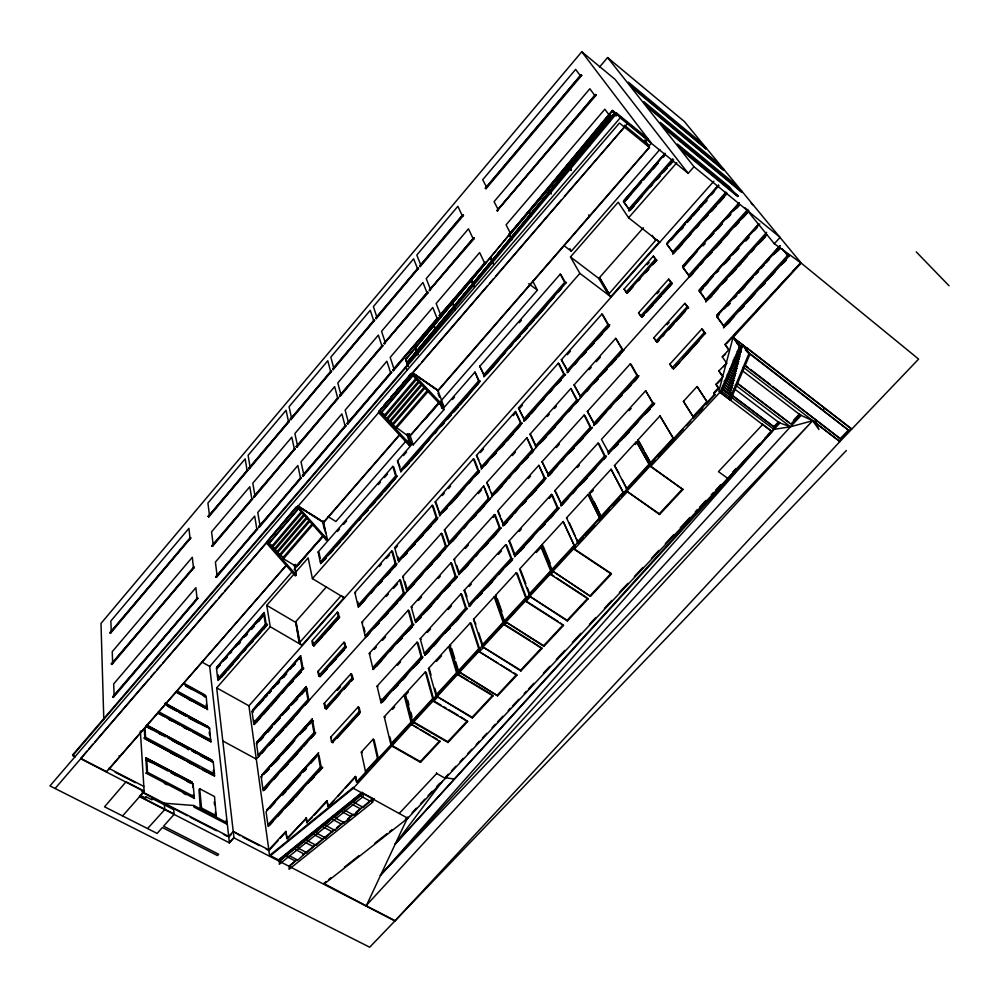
<?xml version="1.0" encoding="UTF-8"?>
<svg xmlns="http://www.w3.org/2000/svg" width="999" height="999" viewBox="0 0 999 999"><rect width="100%" height="100%" fill="white"/><g stroke="black" fill="none" stroke-linecap="round" stroke-linejoin="round"><path stroke-width="1.5" d="M373.976 798.663L371.541 801.573M364.573 805.381L373.002 798.601L372.952 801.985L289.061 869.305L289.248 865.908L296.753 859.864M362.212 793.156L363.199 793.218L363.137 796.603L279.32 864.272L279.52 860.876L363.199 793.218L353.521 802.097L353.571 800.998L343.968 809.827L344.018 808.728L334.478 817.494L334.528 816.395L325.05 825.112L325.112 824.013L315.684 832.679L315.759 831.58L306.393 840.184L306.468 839.085L297.165 847.639L297.252 846.54L279.495 861.363M354.745 802.771L363.324 807.442L363.361 806.343L356.081 812.199M335.689 818.156L344.255 822.764L344.305 821.653L334.827 830.331L326.273 825.761M334.827 830.331L334.877 829.232M278.509 860.863L278.571 859.889L362.225 792.195M316.908 833.328L325.462 837.861L325.524 836.762L316.159 845.329L307.617 840.833M392.17 746.241L420.529 762.374L439.972 741.533L411.463 724.375L353.309 788.298L269.693 856.305L269.755 855.344L353.346 787.312L353.334 788.273L407.817 818.231L771.815 431.543L771.403 430.906L762.175 423.976L762.587 424.6L718.456 471.64L727.747 478.371M316.159 845.329L316.221 844.23M298.389 848.276L306.918 852.746L306.993 851.648L297.752 860.114L289.223 855.681M729.507 393.968L742.344 344.58L749.762 354.608L730.681 399.837L729.794 399.95L731.33 398.301M728.333 398.464L729.732 399.125L748.825 353.883M682.941 489.498L650.237 465.871L626.798 491.233L659.59 514.485L682.941 489.498L650.586 466.521L720.217 391.97L739.485 346.69L733.041 337.387L801.173 263.074L684.315 121.491L607.579 57.567L599.512 67.095M719.792 392.033L721.178 392.694L740.421 347.415L733.978 338.112M366.133 906.105L407.804 817.269L405.369 819.18M822.926 410.414L824.45 408.104M798.251 260.689L918.605 359.103L839.884 441.57L812.662 420.716L790.446 426.773L779.919 422.977L395.179 844.018L442.332 781.305M405.569 359.503L612.437 110.477L617.107 114.298M405.781 359.652L606.793 117.07L610.152 121.566M406.73 362.862L608.928 119.868M614.585 113.262L406.943 363.012L614.647 113.362M72.615 754.932L74.875 756.892L72.615 754.932L405.032 367.644L616.808 113.262L647.777 138.574M607.579 57.567L693.993 166.721L688.161 173.351L615.022 79.321L581.768 51.786L100.999 623.426L103.784 719.18M110.077 632.529L190.772 537.849L110.589 633.166L110.077 632.529L110.589 633.166M208.304 516.221L247.939 470.167L208.828 516.87L208.304 516.221L208.828 516.87M248.938 468.094L289.335 421.141L249.488 468.743L248.938 468.094L249.488 468.743M290.372 419.043L331.556 371.166L290.921 419.692L290.372 419.043L290.921 419.692M332.617 369.018L374.6 320.204L333.179 369.655L332.617 369.018L333.179 369.655M375.699 317.994L418.519 268.207L376.273 318.644L375.699 317.994L376.273 318.644M419.642 265.959L462.837 214.81L463.449 215.447L420.242 266.596L419.642 265.959L420.242 266.596M485.414 188.074L581.068 74.8L581.705 75.412L486.026 188.686L485.414 188.074L486.026 188.686M110.09 632.891L190.285 537.562M208.341 516.583L247.452 469.855M249.001 468.444L288.848 420.829M290.434 419.368L331.069 370.841M332.692 369.33L374.113 319.867M375.799 318.306L418.032 267.857M419.755 266.246L462.837 214.81M485.551 188.324L581.068 74.8M110.577 632.804L111.264 631.98L110.852 620.991L188.936 528.334L190.047 538.698L190.772 537.849M208.791 516.52L209.515 515.659L207.917 503.071L245.18 458.841L247.203 471.041L247.939 470.167M249.425 468.406L250.162 467.532L248.102 455.357L286.076 410.277L288.586 422.04L289.335 421.141M290.859 419.355L291.608 418.456L289.061 406.73L327.772 360.764L330.781 372.078L331.556 371.166M333.092 369.343L333.866 368.431L330.819 357.142L370.279 310.277L373.813 321.129L374.6 320.204M376.173 318.331L376.96 317.407L373.389 306.593L413.636 258.803L417.719 269.156L418.519 268.207M420.117 266.308L420.916 265.359L416.808 255.045L457.867 206.293L462.5 216.134L463.449 215.447M485.889 188.436L486.713 187.462L482.704 179.708L575.674 69.381L580.681 76.211L581.705 75.412M111.451 663.773L194.231 567.282L111.975 664.422L111.451 663.773L111.975 664.422M211.988 545.654L252.697 498.663L212.537 546.328L211.988 545.654L212.537 546.328M253.721 496.565L295.229 448.651L254.283 497.24L253.721 496.565L254.283 497.24M296.291 446.503L338.624 397.627L296.865 447.177L296.291 446.503L296.865 447.177M339.71 395.429L382.892 345.567L340.297 396.103L339.71 395.429L340.297 396.103M384.016 343.319L427.584 292.083L428.196 292.744L384.128 343.644L427.584 292.083M429.233 290.135L473.713 237.824L474.338 238.486L429.358 290.447L473.713 237.824M496.965 210.477L595.554 94.518L596.216 95.155L497.102 210.752L595.554 94.518M111.463 664.148L193.731 566.995M212.038 546.028L252.198 498.364M253.783 496.928L294.73 448.339M296.366 446.853L338.124 397.302M339.797 395.766L382.392 345.229M111.963 664.048L112.662 663.211L112.238 651.673L192.32 557.267L193.494 568.156L194.231 567.282M212.487 545.953L213.237 545.067L211.563 531.843L249.8 486.725L251.935 499.562L252.697 498.663M254.221 496.878L254.982 495.979L252.809 483.179L291.808 437.175L294.455 449.562L295.229 448.651M296.79 446.828L297.565 445.916L294.88 433.554L334.653 386.638L337.824 398.564L338.624 397.627M340.209 395.766L340.996 394.83L337.787 382.942L378.359 335.09L382.08 346.516L382.892 345.567M428.072 292.432L427.247 293.394L422.964 282.48L381.556 331.318L385.327 342.707L384.615 343.981M474.2 238.187L473.364 239.186L468.469 228.796L426.223 278.634L430.557 289.51L429.857 290.796M266.733 541.883L296.266 507.067L298.514 508.828L268.956 543.631L266.733 541.883L272.302 545.666L272.552 547.065L274.787 548.426L304.433 513.686M266.808 542.332L296.266 507.067M408.866 375.911L410.864 373.564L379.083 411.551L381.955 407.617M383.941 405.269L387.937 400.574M390.921 397.053L393.918 393.519M396.903 389.997L398.901 387.649M402.884 382.954L404.882 380.607M268.881 543.181L298.426 508.391M416.471 377.684L384.54 415.184L381.094 412.562L412.999 375.012L416.471 377.684L416.92 378.921L384.927 416.458L392.669 423.676M381.218 412.962L413.136 375.412M272.302 545.666L300.899 512.075M272.552 547.065L302.173 512.287M612.637 110.652L606.868 117.158L612.712 110.752L615.821 114.947M589.997 145.379L587.225 140.809L590.397 145.33M590.197 145.554L587.437 140.984M632.767 88.149L633.204 87.65L706.181 148.314L705.756 148.801L632.954 88.387L633.803 89.011L628.334 82.118L698.551 140.459L705.756 148.801M571.116 170.467L567.544 164.498L570.591 169.131M632.954 88.387L633.204 87.65M387.15 417.944L419.155 380.457M307.08 516.52L277.347 551.236L275.037 549.837L304.732 515.059M387.55 419.23L419.605 381.693M551.223 193.956L548.026 188.012L550.948 192.757M112.899 696.615L197.877 598.264L113.424 697.29L112.899 696.615L113.424 697.29M550.761 192.969L548.239 188.174M215.884 576.623L257.705 528.696L216.446 577.322L215.884 576.623L216.446 577.322M258.766 526.548L301.436 477.634L259.34 527.247L258.766 526.548L259.34 527.247M302.522 475.449L346.066 425.524L303.122 476.136L302.522 475.449L303.122 476.136M347.202 423.289L391.645 372.327L347.802 423.976L347.202 423.289L347.802 423.976M392.794 370.03L438.174 317.994L393.419 370.716L392.794 370.03L393.419 370.716M439.373 315.647L485.701 262.512L440.01 316.333L439.373 315.647L440.01 316.333M509.165 234.141L610.876 115.385L611.363 115.784L509.815 234.815L509.165 234.141L509.815 234.815M112.912 697.015L197.365 597.976M531.231 216.034L528.646 211.338L531.256 216.408M113.411 696.89L114.148 696.041L113.686 683.903L195.879 587.687L197.115 599.15L197.877 598.264M215.934 577.022L257.193 528.384M258.828 526.935L300.924 477.322M302.61 475.824L345.567 425.199M347.29 423.638L391.133 371.978M392.907 370.367L437.662 317.645M439.498 315.971L485.189 262.138M511.7 239.51L509.228 234.715L610.876 115.385M216.396 576.935L217.158 576.036L215.397 562.1L254.683 516.083L256.93 529.607L257.705 528.696M259.278 526.86L260.065 525.949L257.779 512.462L297.852 465.509L300.637 478.571L301.436 477.634M303.034 475.774L303.833 474.837L301.011 461.813L341.908 413.911L345.254 426.473L346.066 425.524M347.702 423.626L348.514 422.664L345.13 410.139L386.875 361.238L390.809 373.301L391.645 372.327M393.306 370.379L394.143 369.405L390.172 357.38L432.792 307.467L437.325 318.993L438.174 317.994M439.872 316.009L440.721 315.022L436.138 303.534L479.657 252.56L484.827 263.524L485.701 262.512M511.913 239.673L509.44 234.865L510.539 233.504L506.068 224.85L604.857 109.216L610.451 116.858L611.363 115.784M493.094 263.836L490.322 257.48L492.894 262.55M492.707 262.762L490.534 257.63M474.001 286.775L471.378 280.282L473.838 285.452M614.447 113.187L608.99 119.967M473.663 285.677L471.59 280.432M455.282 309.69L452.572 302.922L454.932 308.192M436.263 332.13L433.916 325.387L436.151 330.769M417.607 354.558L415.397 347.689L418.007 354.495M72.615 755.731L620.217 117.845L616.808 113.262M621.878 118.232L619.318 116.521M389.835 420.754L420.929 384.465M230.769 583.99L266.246 542.757L295.442 575.961L296.278 574.987L294.43 565.372L283.504 558.753L283.229 557.342L277.597 552.647L307.38 517.894M390.234 422.053L422.39 384.528M122.59 815.946L144.131 791.483L80.707 758.74L86.788 751.273M88.824 748.913L92.87 744.205M94.905 741.845L148.639 679.407M150.662 677.047L154.72 672.339M156.756 669.979L160.802 665.272M162.837 662.911L216.571 600.474M218.594 598.126L222.652 593.406M224.688 591.058L228.734 586.338M419.493 364.697L412.4 372.939L437.962 390.497M421.516 362.337L487.4 285.801M489.423 283.441L493.481 278.733M495.504 276.373L561.376 199.837M564.423 196.303L624.4 127.073M55.095 788.498L627.335 123.664M280.032 554.158L308.928 520.629M423.901 387.425L392.644 423.688L393.057 424.975L407.217 435.427L408.129 434.39L410.252 435.814L438.711 402.984M280.307 555.569L310.227 520.854M393.057 424.975L425.362 387.512M649 107.542L648.751 108.304L649 107.542L724.113 169.655M283.229 557.342L312.15 523.826M395.966 426.91L427.247 390.659M283.504 558.753L313.461 524.05M396.378 428.196L428.721 390.746M581.768 51.786L651.336 143.269L648.413 146.641L644.867 141.933L646.803 139.698M294.43 565.372L295.267 564.41L297.415 565.709M297.365 565.771L323.651 535.452M106.244 771.915L287.05 564.672M108.666 769.605L285.964 565.484M399.475 434.702L323.514 522.265L299.026 506.98M437.837 390.547L649.263 147.228M665.259 129.108L665.709 128.584L741.957 191.621L741.495 192.12L665.459 129.37L665.709 128.584M400.124 434.49L323.589 522.602L297.665 505.831M646.54 143.893L649.45 147.477L438.074 390.809L412.287 372.627M185.352 685.913L205.457 696.453L205.157 697.202M214.435 776.111L143.844 737.999L145.554 737.299L145.005 728.071M322.852 535.814L297.877 564.497L323.389 536.138M411.263 434.29L438.661 402.822M140.747 795.541L145.804 798.139L145.717 796.628L151.998 799.862L151.91 798.351L173.701 809.627L174.088 814.397L163.574 826.185L218.656 854.232L217.47 855.544L162.387 827.522L157.13 833.428L104.533 806.805L126.074 781.767L144.106 791.083L139.573 796.653L229.433 842.856L209.703 666.42L292.133 571.778M294.168 569.43L305.369 556.58M406.481 440.484L335.914 521.515L327.997 516.558M441.258 400.562L537.4 290.172L532.754 281.144M563.936 245.579L571.328 251.211L659.877 149.538M424.987 419.505L439.198 403.184M326.448 586.863L295.692 621.778L299.188 643.056L302.397 645.491L270.254 626.723L266.745 605.357L308.154 557.867L312.412 578.608L344.468 598.014L342.27 596.166M643.393 227.747L599.412 277.685L599.05 278.896L608.316 294.618L611.188 297.065L579.87 273.376L570.479 256.943L618.194 202.198L628.583 217.782L659.74 242.282L656.855 239.797L655.619 240.372L652.222 235.389M296.815 506.805L326.511 540.347L327.36 539.36L323.439 521.915M378.471 412.362L409.253 445.492L411.026 443.456L407.829 433.578M411.026 443.456L413.174 444.88L444.006 409.578L441.858 408.116L443.668 406.044L437.849 390.184L413.574 373.501M665.009 153.334L623.538 201.099L665.109 153.459M255.182 638.398L267.432 624.387L217.994 680.531L218.619 679.407L217.72 678.895L216.458 668.106L263.724 613.935L264.623 614.46L266.296 624.924L265.397 624.4L263.724 613.935M479.807 366.308L560.214 274.176L561.088 274.825L565.559 282.967L566.445 282.38L483.778 376.848L484.365 375.736L479.807 366.308L484.365 375.736M673.688 159.852L628.833 211.089L629.482 209.915L623.501 201.648L665.147 153.921M318.132 551.997L392.819 466.408L393.706 466.995L396.553 476.498L397.34 476.024L320.592 563.698L321.191 562.612L320.292 562.062L318.132 551.997L319.018 552.534L320.254 558.291M443.369 408.279L474.962 372.078L478.596 380.919L480.319 381.019L400.686 471.99L401.286 470.891L400.387 470.304L397.502 460.839L411.763 444.493M217.27 667.944L220.155 664.647M223.027 661.35L226.873 656.955M229.745 653.646L231.718 651.798M235.289 647.315L240.122 641.77M243.993 637.337L246.89 634.015M251.848 628.334L253.796 626.111M255.744 623.875L264.51 613.823L257.742 621.977M657.929 163.049L643.556 179.957M665.247 154.683L663.461 157.155M217.307 668.294L220.192 664.997M238.237 644.33L240.172 642.107M631.356 193.943L624.225 202.11L641.533 182.28M653.259 168.843L658.104 163.287M225.399 659.39L227.41 657.08M238.474 644.405L240.484 642.107M245.504 636.351L247.515 634.04M251.548 629.432L254.558 625.973M258.579 621.366L261.601 617.906M519.355 322.627L521.391 320.292M337.437 531.443L339.485 529.108M343.569 524.413L346.641 520.904M378.359 484.565L380.407 482.23M384.49 477.534L387.562 474.026M403.471 455.581L406.531 452.085M452.397 399.538L454.445 397.202M145.604 760.239L145.954 759.402L167.745 770.853M193.506 797.539L194.256 796.702L193.069 783.703L146.728 759.34L145.991 760.189L146.753 773.139L145.754 773.026L194.555 798.488L193.506 797.539L193.244 794.655M217.72 678.895L265.397 624.4M400.387 470.304L478.596 380.919M483.479 375.112L564.685 282.305L560.214 274.176M628.608 209.228L672.739 158.791M320.292 562.062L395.666 475.911L392.819 466.408M266.296 624.924L266.995 624.125M219.418 679.258L238.836 657.08M242.919 652.409L245.979 648.9M249.051 645.404L253.134 640.734M485.114 375.699L505.519 352.385M509.602 347.714L512.662 344.218M515.721 340.721L519.805 336.064M521.84 333.728L554.495 296.428M558.578 291.77L561.638 288.274M630.119 210.027L642.357 196.054M650.499 186.738L652.547 184.415M656.618 179.758L659.677 176.261M662.724 172.765L666.808 168.107M668.843 165.784L672.914 161.126M404.096 468.469L429.607 439.323M434.715 433.491L436.75 431.156M440.834 426.498L443.893 423.002M446.953 419.505L451.036 414.835M453.084 412.512L478.596 383.366M221.503 677.272L225.599 672.602M227.635 670.267L232.742 664.435M251.149 643.418L253.184 641.083M257.28 636.413L260.339 632.916M263.411 629.407L267.495 624.737M321.99 562.474L326.086 557.804M328.134 555.469L350.637 529.757M358.816 520.404L360.864 518.069M363.936 514.56L368.032 509.89M370.067 507.554L395.641 478.334M406.231 466.446L409.303 462.949M411.338 460.614L422.565 447.789M441.97 425.636L444.006 423.301M448.089 418.643L451.148 415.134M454.22 411.638L458.291 406.98M460.339 404.645L469.53 394.155M487.275 373.651L498.501 360.826M517.894 338.673L519.942 336.351M524.025 331.68L527.085 328.184M530.144 324.687L534.228 320.017M536.263 317.694L545.454 307.192M630.294 210.277L634.365 205.619M657.817 178.833L659.852 176.498M663.935 171.84L666.982 168.356M670.042 164.86L673.101 161.363M324.113 560.476L326.161 558.129M330.257 553.458L333.329 549.949M336.388 546.441L340.484 541.77M342.532 539.435L347.652 533.591M366.071 512.549L368.107 510.214M372.202 505.531L375.274 502.022M378.346 498.526L382.442 493.843M384.49 491.508L389.598 485.664M682.929 151.398L683.403 150.861L738.074 195.941L737.599 196.466L683.141 151.673L683.403 150.861M205.532 697.14L206.206 696.365L183.104 683.591M188.262 717.657L207.492 727.522M229.433 842.856L233.966 837.861L216.683 687.861L270.254 626.723M312.412 578.608L579.87 273.376M628.583 217.782L676.785 162.775M146.753 773.139L147.502 772.289L146.728 759.34M207.342 709.665L206.206 696.365M108.791 768.293L143.844 786.45L140.359 731.031M188.424 749.4L167.782 737.761M188.449 749.799L188.774 748.988M208.916 728.97L209.615 728.184L164.648 703.721M326.124 881.505L323.688 883.428L366.059 905.693L812.662 420.716L380.394 875.336L773.9 429.358L790.446 426.773L801.186 415.397L812.662 420.716L818.968 429.558L814.684 419.105M209.615 728.184L210.801 742.082M299.188 643.056L341.246 595.541M608.316 294.618L655.619 240.372M302.285 644.855L344.33 597.402M610.901 296.578L659.427 241.82M723.139 169.88L723.376 169.131L723.139 169.88L648.563 108.067M268.719 849.038L248.926 705.831L713.885 181.181M164.298 803.208L193.806 805.506L226.773 822.639L226.948 824.212L193.943 807.067L193.806 805.506M164.385 804.819L164.748 809.59L147.752 828.383M314.048 645.953L339.185 616.907L338.261 612.724L337.375 612.187L311.888 640.921L312.687 645.004L314.023 645.791M358.816 606.056L357.917 605.519L354.832 592.519L391.733 550.936L392.619 551.485L396.141 564.148L396.978 563.686L358.179 607.242L358.816 606.056L357.779 601.723M399.076 560.851L398.189 560.289L394.642 547.664L432.23 505.307L433.104 505.881L437.1 518.169L437.962 517.669L398.439 562.037L399.076 560.851L397.889 556.643M440.084 514.81L435.177 501.973L473.464 458.828L474.338 459.415L478.821 471.316L479.707 470.791L439.46 515.996L440.084 514.81L436.513 503.908M481.868 467.894L476.473 455.432L515.484 411.488L521.341 423.576L522.252 423.027L481.231 469.08L481.868 467.894L480.369 463.936M518.543 408.029L558.291 363.236L559.153 363.873L564.672 374.925L565.609 374.35L523.813 421.278L524.45 420.092L518.543 408.029L524.45 420.092M561.413 359.715L601.91 314.073L602.784 314.722L608.841 325.337L609.815 324.725L567.195 372.577L567.832 371.366L561.413 359.715L567.832 371.366M624.038 289.136L653.358 256.094L656.355 259.965L626.922 293.094L624.038 289.136L627.272 293.294L633.366 286.451M379.295 566.495L381.343 564.185M386.463 558.416L389.548 554.957M397.552 545.929L395.517 548.214L394.642 547.664M442.27 495.554L444.343 493.219M448.476 488.561L450.549 486.226M480.432 452.559L483.516 449.088M513.274 415.559L515.322 413.249M519.418 408.641L522.477 405.194M567.345 354.645L570.379 351.223M647.14 264.747L649.163 262.462M718.468 185.165L666.832 243.569L718.568 185.29M253.858 724.337L254.495 723.189L253.596 722.689L252.023 711.425L300.175 657.192L301.061 657.717L303.072 668.643L303.833 668.219L254.308 724.587M726.885 193.269L672.664 254.133L673.314 252.934L666.882 244.193L718.818 185.702M253.309 711.85L252.809 711.238L267.482 694.717M271.166 690.571L269.243 693.156L271.216 690.933M273.127 688.361L279.046 681.693M282.005 678.371L284.415 676.41M290.01 669.342L294.98 663.761M298.951 659.278L301.386 657.305M671.328 239.96L685.064 224.5M687.125 222.178L704.944 202.11L701.173 206.818M711.438 194.805L714.422 191.433M258.729 704.994L263.624 699.487M265.584 697.277L267.532 695.079M277.135 684.278L279.108 682.055M293.057 666.345L295.042 664.11M681.33 229.171L683.291 226.96M687.312 222.427L691.271 217.969M693.256 215.734L699.2 209.053M277.497 684.24L279.545 681.93M283.641 677.322L286.713 673.863M681.218 229.708L683.291 227.372M705.057 202.872L707.13 200.537M312.687 645.004L338.261 616.208L337.375 612.187M625.973 292.307L655.406 259.166L653.358 256.094M317.083 642.332L339.598 617.007M638.436 280.731L640.459 278.446M645.541 272.739L648.588 269.318M652.647 264.747L656.705 260.177L653.746 263.736M318.144 641.346L322.24 636.738M324.288 634.44L339.635 617.17M646.64 271.728L648.663 269.443M193.069 783.703L192.595 787.424M212.462 762.387L213.187 761.575L146.191 725.724M253.596 722.689L302.173 668.131L300.175 657.192M357.917 605.519L395.242 563.598L391.733 550.936M398.189 560.289L436.213 517.594L432.23 505.307M439.198 514.235L477.934 470.716L473.464 458.828M480.981 467.295L520.454 422.964L515.484 411.488M523.563 419.48L563.786 374.288L558.291 363.236M566.957 370.741L607.966 324.687L601.91 314.073M672.439 252.26L725.961 192.145M278.733 696.74L253.808 723.963M281.793 693.306L284.852 689.872M288.923 685.289L293.007 680.706M296.066 677.272L301.161 671.553M359.565 605.993L365.684 599.125M370.791 593.394L373.851 589.959M377.934 585.377L382.005 580.794M385.077 577.36L396.303 564.747M402.834 557.405L406.893 552.859M409.927 549.45L414.997 543.768M417.02 541.495L437.275 518.756M442.882 512.462L447.003 507.829M449.075 505.506L464.547 488.136M468.681 483.504L471.765 480.019M474.862 476.548L478.996 471.915M484.627 465.596L487.699 462.137M491.808 457.542L495.904 452.934M498.976 449.475L520.504 425.312M525.124 420.117L544.492 398.389M549.587 392.657L552.647 389.235M556.73 384.652L560.801 380.082M567.482 372.577L569.505 370.304M574.587 364.61L577.622 361.188M581.68 356.631L585.739 352.085M588.786 348.663L593.856 342.969M595.879 340.696L609.065 325.899M673.938 253.059L691.32 233.554M696.44 227.809L699.5 224.363M703.596 219.768L707.679 215.185M710.751 211.738L727.11 193.369M256.356 722.289L260.427 717.719M263.486 714.273L268.594 708.553M270.629 706.268L275.724 700.536M291.034 683.366L293.069 681.081M298.164 675.349L301.223 671.915M380.07 583.441L382.105 581.156M387.212 575.424L390.272 571.99M394.355 567.407L396.391 565.109M404.97 555.494L406.993 553.221M413.074 546.391L415.097 544.118M420.167 538.436L423.201 535.014M427.26 530.469L431.306 525.924M434.353 522.514L437.387 519.093M445.054 510.489L447.127 508.166M451.248 503.533L460.539 493.106M477.06 474.575L479.12 472.252M493.981 455.569L496.041 453.259M501.161 447.515L504.233 444.056M507.317 440.609L513.461 433.691M525.274 420.442L529.345 415.871M531.393 413.574L535.464 409.003M558.916 382.679L560.951 380.394M583.866 354.67L585.901 352.385M590.971 346.69L594.018 343.281M598.076 338.723L602.135 334.166M606.193 329.608L609.24 326.198M678.221 248.739L682.305 244.143M705.831 217.732L707.879 215.434M711.975 210.851L716.058 206.256M719.13 202.809L724.25 197.065M216.321 817.145L214.51 796.54L199.7 788.76L198.963 789.585L200.312 808.828M214.797 775.711L213.786 774.787L214.51 773.975L213.187 761.575M737.836 195.667L737.599 196.466M741.733 191.346L741.495 192.12M317.844 671.478L343.981 642.232L344.892 642.769L345.854 647.152L320.08 676.723L318.669 675.761L317.844 671.478L318.743 672.002M365.397 637.612L366.046 636.4L365.135 635.851L361.888 622.215L399.762 579.857L400.661 580.419L404.358 593.718L405.219 593.256M406.73 591.57L407.38 590.359L406.468 589.797L402.734 576.523L441.321 533.379L442.232 533.953L446.416 546.865L447.302 546.366M448.851 544.655L449.488 543.431L448.588 542.857L444.368 529.982L483.691 486.001L489.285 499.1L490.209 498.588M491.77 496.84L492.42 495.616L486.775 482.542L526.86 437.724L532.991 450.412L533.941 449.875M535.539 448.089L536.188 446.853L530.007 434.203L570.866 388.511L577.559 400.774L578.533 400.199M580.157 398.376L580.806 397.152L574.088 384.915L615.734 338.324L623.001 350.149L624 349.538M638.511 312.862L668.681 279.121L671.803 283.167L641.508 316.995L638.511 312.862L641.945 317.332L643.968 315.085M386.338 596.44L388.386 594.155M393.494 588.423L397.59 583.853M478.371 493.543L481.481 490.072M512.337 455.569L515.422 452.122M547.24 416.546L549.288 414.26M554.395 408.554L556.431 406.268M589.198 369.642L591.221 367.382M596.303 361.7L600.374 357.155M657.08 293.756L659.165 291.433M739.035 202.934L682.554 266.333L739.148 203.072M258.404 756.767L259.041 755.594L258.129 755.094L256.468 743.281L305.831 688.111L306.743 688.636L308.853 700.112L309.64 699.687M688.723 277.435L689.385 276.199L682.629 267.02L739.322 203.659M257.28 743.069L272.315 726.261M280.132 717.532L274.126 724.675M282.155 715.272L289.223 707.379M291.346 705.007L306.618 687.936L307.143 688.561M697.302 251.386L683.341 267.457M708.566 238.798L713.661 233.104M715.696 230.819L721.815 223.988M726.448 218.818L730.556 214.223M733.641 210.777L738.785 205.032M259.34 741.196L263.349 736.725M267.357 732.242L272.377 726.635M277.16 721.29L280.195 717.906M285.239 712.262L289.285 707.742M292.432 704.233L297.515 698.551M299.55 696.266L306.681 688.311M710.801 236.788L713.86 233.366M717.944 228.808L722.015 224.251M728.708 216.783L730.756 214.485M735.901 208.729L738.985 205.282M260.477 740.334L263.561 736.887M267.67 732.292L269.73 729.994M295.429 701.273L297.49 698.975M301.598 694.38L306.743 688.636M703.096 245.829L705.157 243.519M737.112 207.829L739.173 205.519M318.669 675.761L344.905 646.453L343.981 642.232M640.534 316.196L670.841 282.355L668.681 279.121M200.787 808.853L201.536 808.029L199.7 788.76M322.053 674.288L327.098 668.656M330.132 665.284L346.278 647.252M641.87 317.195L643.88 314.947M645.903 312.687L672.165 283.379M323.102 673.338L327.135 668.831M331.168 664.323L336.226 658.691M339.248 655.307L344.293 649.675M647.002 311.7L653.059 304.932M655.082 302.672L661.138 295.916M663.161 293.656L672.252 283.504M258.129 755.094L307.942 699.587L305.831 688.111M365.135 635.851L403.446 593.156L399.762 579.857M406.468 589.797L445.517 546.278L441.321 533.379M448.588 542.857L488.386 498.501L483.691 486.001M491.52 495.005L532.092 449.8L526.86 437.724M535.289 446.241L576.66 400.137L570.866 388.511M579.907 396.503L622.102 349.488L615.734 338.324M688.498 275.499L747.889 209.315M748.825 210.477L256.293 759.115L222.814 740.946M261.875 753.209L264.947 749.787M269.056 745.217L274.176 739.51M276.224 737.225L299.787 710.976M304.907 705.269L309.016 700.711M366.783 636.363L369.842 632.954M373.926 628.396L379.033 622.714M381.069 620.441L405.569 593.156M407.08 591.483L422.677 574.1M426.835 569.467L445.566 548.613M450.212 543.431L460.551 531.918M463.648 528.459L466.745 525.012M470.891 520.404L490.521 498.526M494.143 494.493L506.481 480.756M508.541 478.459L510.601 476.173M514.71 471.59L518.818 467.008M521.903 463.573L533.216 450.986M539.935 443.494L562.437 418.431M568.581 411.588L571.653 408.166M575.749 403.608L577.797 401.336M586.563 391.558L589.622 388.161M593.693 383.616L597.777 379.071M600.824 375.674L606.942 368.856M608.978 366.583L624.275 349.563M690.009 276.336L698.289 267.108M700.361 264.797L703.471 261.338M707.617 256.731L711.763 252.11M713.835 249.8L729.37 232.492M734.552 226.723L738.698 222.115M740.759 219.805L746.977 212.887M271.154 743.318L274.238 739.897M278.334 735.326L283.454 729.62M285.502 727.347L293.706 718.206M690.197 276.623L693.306 273.164M709.889 254.695L711.962 252.385M716.108 247.764L721.29 241.995M735.801 225.836L738.898 222.377M743.044 217.757L747.19 213.149M377.085 625.374L379.121 623.101M384.228 617.419L388.311 612.862M391.383 609.452L397.502 602.634M399.55 600.362L401.586 598.089M410.302 588.374L414.46 583.741M430.07 566.358L432.155 564.048M436.313 559.403L440.472 554.77M452.397 541.495L456.531 536.888M473.076 518.456L476.186 515.009M479.283 511.55L484.453 505.794M496.341 492.557L502.509 485.689M525.137 460.489L528.221 457.055M531.306 453.621L533.366 451.323M542.132 441.558L546.228 437M549.3 433.578L555.432 426.735M595.904 381.668L597.939 379.395M604.058 372.59L607.117 369.18M611.201 364.635L616.296 358.953M618.331 356.68L620.379 354.42M326.361 708.828L324.962 708.029L324.088 703.533L350.924 673.776L351.848 674.313L353.321 679.183M369.293 653.383L408.191 610.239L409.115 610.801L412.999 624.787L413.886 624.325L372.977 669.505L373.638 668.269L372.702 667.719L369.293 653.383L370.217 653.933M411.251 606.843L450.886 562.874L451.81 563.448L456.218 577.022L457.13 576.535L415.434 622.614L416.096 621.366L415.159 620.791L411.251 606.843L412.175 607.417M459.378 573.538L458.454 572.951L454.008 559.403L494.43 514.572L495.342 515.172L500.299 528.334L501.248 527.809L458.716 574.787L459.378 573.538L456.705 565.409M538.823 465.322L497.614 511.038L503.521 524.775L502.859 526.036L546.228 478.109L544.343 478.034L538.823 465.322L545.254 478.658M542.07 461.725L584.103 415.097L585.014 415.734L591.121 427.997L592.132 427.41L547.877 476.298L548.538 475.024L542.07 461.725L548.538 475.024M587.412 411.426L630.294 363.848L631.206 364.523L637.911 376.286L638.96 375.674L593.806 425.562L594.467 424.288L587.412 411.426L594.467 424.288M656.793 342.033L653.746 337.849L684.827 303.359L688.536 307.954L684.827 303.359M337.4 690.334L340.497 686.9M374.313 649.387L376.361 647.127M382.505 640.309L385.577 636.912M418.431 600.474L421.566 597.002M438.249 578.496L440.334 576.173M465.297 548.501L468.406 545.054M493.269 517.47L495.342 515.172M528.409 478.521L530.469 476.236M556.306 447.577L559.39 444.155M667.082 324.737L669.143 322.44M758.428 224.275L699.125 290.309L758.553 224.425M261.151 776.685L311.775 720.554L312.712 721.078L314.922 733.129L315.746 732.717L263.162 790.796L263.823 789.597L262.887 789.085L261.151 776.685L262.075 777.197M766.658 234.578L705.644 301.985L706.318 300.724L699.238 291.059L759.814 223.901M264.036 774.163L269.168 768.468M271.228 766.183L277.397 759.352L273.339 764.297M280.232 756.206L294.792 740.521M300.037 734.253L312.575 720.354L313.112 721.003M713.286 276.211L699.949 291.508L703.071 288.037M716.42 272.752L718.706 270.717M723.676 264.71L729.645 258.092M732.629 254.782L738.611 248.152M745.266 240.771L748.276 237.437M754.307 230.757L757.317 227.41M266.146 772.277L269.231 768.855M282.355 754.307L292.719 742.819M302.197 732.317L306.381 727.684M309.515 724.213L312.65 720.741M705.157 285.726L708.291 282.267M725.873 262.774L729.857 258.366M735.826 251.748L738.81 248.426M275.512 762.312L279.645 757.729M304.445 730.244L306.518 727.959M706.318 300.724L700.124 291.758L703.259 288.286M746.091 240.834L749.225 237.362M324.962 708.029L351.898 678.196L350.924 673.776M655.881 341.358L687.1 306.768M352.859 678.92L325.924 708.753L325.012 704.07L324.088 703.533M688.086 307.605L656.88 342.182L655.356 339.697M326.398 709.015L339.822 693.918M343.968 689.335L349.138 683.591M351.211 681.306L353.284 679.008L351.898 678.196M657.242 342.382L659.315 340.072M662.437 336.613L664.522 334.315M668.681 329.707L673.888 323.951M675.961 321.641L685.326 311.276M226.561 822.889L226.236 820.029M262.887 789.085L313.986 732.604L311.775 720.554M372.702 667.719L412.063 624.213L408.191 610.239M415.159 620.791L455.294 576.435L450.886 562.874M458.454 572.951L499.375 527.722L494.43 514.572M502.597 524.163L544.343 478.034M547.627 474.4L590.209 427.335L584.103 415.097M593.556 423.638L637 375.624L630.294 363.848M705.419 300.012L766.695 232.292M264.61 789.497L268.731 784.952M273.876 779.257L277.997 774.7M281.094 771.29L301.71 748.513M303.771 746.241L306.855 742.819M310.989 738.273L315.11 733.716M373.351 669.38L385.614 655.831M389.697 651.311L392.769 647.926M396.865 643.406L401.973 637.762M405.032 634.377L412.187 626.473M416.833 621.353L421.004 616.745M423.077 614.447L434.553 601.773M436.625 599.475L439.76 596.016M443.931 591.42L457.48 576.448M461.126 572.415L472.539 559.815M475.649 556.381L477.722 554.083M481.868 549.512L499.488 530.032M504.208 524.825L512.475 515.696M514.535 513.424L516.595 511.138M521.765 505.432L525.886 500.874M528.983 497.452L544.467 480.344M549.213 475.112L557.442 466.021M561.55 461.476L563.611 459.203M568.756 453.521L573.901 447.839M575.961 445.566L592.419 427.397M595.117 424.4L606.405 411.938M609.477 408.541L611.525 406.281M616.658 400.611L621.79 394.942M624.862 391.546L638.199 376.81M707.954 299.762L718.293 288.336M722.427 283.766L726.56 279.208M729.67 275.774L747.24 256.368M751.373 251.798L754.482 248.376M758.616 243.806L766.882 234.665M264.66 789.909L266.721 787.637M284.253 768.281L288.374 763.723M291.471 760.301L297.652 753.471M376.511 666.395L381.63 660.751M400.037 640.421L402.073 638.161M408.216 631.38L412.3 626.873M419.031 619.442L421.116 617.132M426.323 611.376L431.531 605.619M447.177 588.349L450.299 584.89M453.434 581.443L456.555 577.984M464.373 569.355L468.519 564.772M485.114 546.453L488.224 543.006M492.37 538.424L496.515 533.841M504.358 525.199L507.455 521.778M523.976 503.521L526.036 501.236M531.206 495.541L536.363 489.835M549.375 475.474L552.459 472.065M570.978 451.61L574.063 448.201M579.208 442.507L583.329 437.962M596.316 423.613L599.4 420.217M619.917 397.552L621.977 395.279M627.097 389.61L631.206 385.077M634.29 381.68L637.362 378.284M710.227 297.764L712.299 295.479M724.712 281.78L726.773 279.495M731.942 273.788L736.088 269.218M739.185 265.784L741.258 263.499M760.901 241.808L765.034 237.238M228.709 836.438L233.229 831.468L269.305 850.149L278.284 840.359M231.281 834.415L229.208 836.7L141.883 791.633M233.729 831.717L240.185 835.676M229.133 842.694L233.666 837.711L289.223 866.395L297.028 859.702M801.173 263.074L774.325 243.731L780.094 237.375L693.993 166.721M333.004 742.756L331.568 741.945L330.644 737.225L358.204 706.917L359.153 707.454L360.227 712.299L332.53 742.482M381.63 701.785L380.669 701.223L377.085 686.151L417.058 642.195L417.994 642.757L422.09 657.467L423.002 657.017L380.944 703.059L381.63 701.785L380.906 698.763M420.192 638.736L460.951 593.906L461.9 594.492L466.545 608.791L467.482 608.304L424.587 655.269L425.274 653.983L424.313 653.408L420.192 638.736L421.141 639.298M464.16 590.372L505.744 544.642L506.68 545.254L511.9 559.115L512.874 558.603L469.105 606.518L469.792 605.232L468.843 604.632L464.16 590.372L465.109 590.958M515.209 555.481L514.273 554.87L509.015 541.046L551.436 494.393L552.36 495.029L558.179 508.429L559.19 507.879L514.535 556.78L515.209 555.481L510.477 543.044M561.563 504.72L554.77 490.721L598.051 443.106L598.988 443.768L605.419 456.68L606.468 456.106L560.889 506.018L561.563 504.72L556.293 492.694M645.641 390.771L601.46 439.36L608.878 452.897L608.204 454.208L654.732 403.259L653.658 403.871L652.722 403.184L645.641 390.771L653.658 403.871M669.805 364.185L701.86 328.946L702.772 329.645L705.269 333.391L673.551 369.081L669.805 364.185L673.089 368.743M397.502 665.297L400.574 661.912M427.41 632.404L430.544 628.958M448.314 609.427L451.448 605.981M469.268 586.388L471.341 584.103M498.364 554.395L501.486 550.973M519.255 531.418L521.328 529.145M549.263 498.439L551.323 496.166M577.347 467.557L579.408 465.297M629.108 410.651L631.156 408.391M779.944 245.692L716.608 315.609L780.069 245.841M318.032 754.645L266.059 811.762L267.882 824.799L268.843 825.299L268.157 826.548L322.14 767.432L320.354 767.307L318.032 754.645L318.981 755.169L321.316 767.844M782.155 248.763L787.599 255.419L788.511 256.169L789.685 255.444L723.513 327.909L724.2 326.611L716.745 316.433L779.295 247.69M269.867 808.216L274.812 802.784M300.512 774.537L284.628 792.482M305.769 768.768L302.822 772.489M310.801 763.236L315.821 757.717M719.305 314.335L717.482 316.87M724.387 308.741L729.482 303.147M733.553 298.676L736.812 295.617M753.234 277.048L739.073 293.132M755.294 274.787L758.603 271.691M761.113 268.394L764.223 264.972M766.295 262.7L769.405 259.278M773.551 254.72L779.769 247.889M287.625 789.185L300.587 774.949M727.659 305.682L729.695 303.446M742.157 289.747L745.242 286.363M775.848 252.735L780.007 248.177M282.605 795.142L285.714 791.72M304.433 771.166L306.506 768.88M728.084 305.694L730.169 303.396M778.121 250.724L780.207 248.426M331.568 741.945L359.228 711.563L358.204 706.917M672.065 367.894L704.258 332.542L701.86 328.946M337.1 738.249L359.628 713.511M675.524 366.658L679.682 362.1M682.792 358.678L699.4 340.434M395.179 844.018L759.852 443.593M765.097 437.824L773.9 429.358L731.106 397.152M267.882 824.799L320.354 767.307M380.669 701.223L421.128 656.892L417.058 642.195M424.313 653.408L465.596 608.191L460.951 593.906M468.843 604.632L510.951 558.503L505.744 544.642M514.273 554.87L557.242 507.792L551.436 494.393M560.626 504.083L604.482 456.031L598.051 443.106M607.941 452.247L652.722 403.184M723.276 325.886L787.599 255.419M269.618 825.224L272.739 821.815M277.922 816.133L282.08 811.588M285.19 808.179L302.834 788.86M308.017 783.179L322.552 767.269M382.38 701.76L387.637 696.003M392.882 690.259L407.592 674.15M412.849 668.393L422.302 658.041M424.95 655.144L439.597 639.11M444.817 633.391L450.049 627.659M452.147 625.374L461.55 615.059M469.455 606.418L471.54 604.133M476.748 598.426L481.955 592.732M484.04 590.446L495.492 577.897M498.613 574.487L502.784 569.917M505.906 566.495L512.162 559.652M516.933 554.42L533.541 536.238M539.772 529.42L544.967 523.726M547.04 521.453L558.453 508.953M562.225 504.832L568.443 498.026M572.577 493.494L575.686 490.084M579.832 485.551L596.403 467.407M603.646 459.478L605.719 457.205M613.648 448.514L617.782 443.993M620.891 440.596L638.461 421.353M644.667 414.56L649.837 408.903M651.897 406.643L653.97 404.37M725.861 325.662L734.253 316.458M739.51 310.714L743.706 306.106M746.852 302.66L755.256 293.469M760.501 287.712L764.71 283.117M767.856 279.67L775.212 271.616M781.505 264.723L785.701 260.127M288.374 805.194L293.556 799.512M295.629 797.239L297.714 794.967M311.201 780.194L314.323 776.785M318.469 772.239L322.627 767.694M382.48 702.185L385.639 698.738M395.092 688.373L398.251 684.927M402.447 680.319L405.606 676.872M416.121 665.359L419.268 661.912M426.111 654.407L429.258 650.973M433.441 646.39L436.575 642.956M448.089 630.357L450.174 628.071M455.407 622.34L458.541 618.905M480.007 595.404L482.092 593.131M487.3 587.424L492.507 581.718M509.178 563.473L512.3 560.052M520.204 551.398L524.35 546.853M542.007 527.522L545.129 524.113M550.312 518.431L553.434 515.022M583.116 482.517L587.25 477.984M615.908 446.615L617.969 444.355M624.175 437.562L629.345 431.893M646.927 412.649L650.037 409.253M728.171 323.676L730.269 321.366M741.832 308.716L743.93 306.418M762.836 285.714L764.934 283.416M783.84 262.712L785.951 260.414M380.394 875.336L790.446 426.773L735.301 384.977M723.538 366.621L726.71 363.174L722.277 356.893L728.721 349.875L725.037 344.443L800.898 262.55M391.733 744.605L390.746 744.043L384.253 716.745L404.083 695.104L405.057 695.666L412 722.664L411.014 722.09L404.083 695.104M413.211 721.34L412.237 720.766L405.282 693.806L425.312 671.952L426.273 672.527L433.678 699.175L432.704 698.588L425.312 671.952M434.815 688.311L436.888 695.704L435.914 695.117L428.446 668.531L448.688 646.44L449.65 647.027L457.579 673.301L456.593 672.702L448.688 646.44M455.731 661.738L458.828 671.952L457.842 671.353L449.9 645.117L470.342 622.827L471.291 623.413L479.707 649.325L478.733 648.726L470.342 622.827M478.746 632.854L482.992 645.779L482.017 645.179L473.538 619.33L494.193 596.79L495.142 597.402L504.108 622.901L503.134 622.29L494.193 596.79M505.382 621.528L504.408 620.916L495.429 595.441L516.283 572.689L517.245 573.301L526.71 598.426L525.736 597.814L516.283 572.689M540.634 546.116L550.649 570.816L551.623 571.453L541.583 546.753L540.634 546.116L519.555 569.118L529.083 594.18L530.057 594.805L527.41 587.849M552.922 570.054L551.947 569.418L541.908 544.73L563.186 521.503L574.7 546.465L563.186 521.503M576.236 538.486L578.121 542.757L566.533 517.869L588.049 494.393L600.137 518.906L588.049 494.393M601.473 517.47L589.348 492.969L611.076 469.255L623.713 493.381L611.076 469.255M622.352 479.97L627.21 489.597L614.485 465.534L636.45 441.57L649.7 465.234L636.45 441.57M645.254 452.959L651.061 463.761L637.787 440.122L659.977 415.909L673.788 439.148L659.977 415.909M726.548 343.656L731.792 337.949M733.878 335.664L742.257 326.523M748.538 319.668L753.77 313.961M755.868 311.676L764.247 302.535M770.529 295.679L775.761 289.96M777.859 287.675L786.238 278.546M792.519 271.691L797.751 265.971M392.532 709.327L394.617 707.055M408.354 692.07L406.256 694.367L405.282 693.806M436.488 661.375L441.558 655.856M536.313 552.497L541.583 546.753M591.333 492.495L593.394 490.234M635.314 444.518L637.399 442.245M285.776 831.405L286.863 838.561L306.468 818.044L287.362 838.823L285.776 831.405L268.806 849.899L269.693 856.305M280.282 838.186L286.276 831.668M725.511 354.245L722.277 356.893M366.458 771.977L365.472 771.428L361.313 752.085L373.139 739.21L374.101 739.76L378.459 758.978L377.472 758.428L373.139 739.21M683.428 401.373L693.706 417.594L683.428 401.373L697.052 386.538L707.567 402.572L697.052 386.538M708.641 401.623L714.972 394.755L714.11 393.406L718.756 388.361L715.921 384.328L722.789 376.885L718.843 370.854L726.71 363.174M740.871 346.89L742.869 344.717L749.762 354.608M736.588 342.657L742.057 347.34L740.222 351.049L740.908 352.035L739.647 353.396L740.321 354.383L739.073 355.756L739.747 356.743L738.486 358.117L739.173 359.103L737.911 360.477L738.586 361.476L737.324 362.837L738.011 363.836L736.75 365.209L737.424 366.208L736.163 367.582L736.85 368.581L735.576 369.955L736.263 370.966L735.002 372.327L735.676 373.351L734.415 374.712L735.089 375.736L733.828 377.098L734.502 378.122L733.241 379.495L733.915 380.519L732.654 381.88L733.328 382.904L732.067 384.278L732.742 385.314L731.48 386.675L732.155 387.712L730.881 389.086L731.568 390.122L730.294 391.496L730.968 392.532L729.707 393.906L730.381 394.942L721.84 388.511M312.3 817.332L306.78 822.539L326.91 800.674L328.409 806.48L333.691 800.761M314.31 815.147L327.397 800.936M717.369 383.628L720.316 380.432M328.409 806.48L355.357 776.448L357.03 782.379M337.912 796.178L343.194 790.459M345.304 788.161L355.856 776.722M714.972 394.755L713.636 393.044L718.281 388.012M365.472 771.428L377.472 758.428M390.746 744.043L411.014 722.09M412.237 720.766L432.704 698.588M435.914 695.117L456.593 672.702M457.842 671.353L478.733 648.726M482.017 645.179L503.134 622.29M504.408 620.916L525.736 597.814M529.083 594.18L550.649 570.816M551.947 569.418L573.726 545.816M577.147 542.107L599.175 518.256M600.499 516.82L622.752 492.707M626.248 488.923L648.738 464.56M650.099 463.086L672.839 438.461M692.744 416.883L706.618 401.86M714.497 394.405L356.531 782.105L355.357 776.448M358.079 781.23L368.643 769.804M372.864 765.222L378.146 759.515M380.257 757.217L389.76 746.927M391.358 745.192L405.594 729.782M406.118 729.22L414.048 720.629M416.158 718.343L426.024 707.654M430.082 703.271L442.557 689.76M445.716 686.325L450.999 680.619M453.109 678.333L462.612 668.031M467.894 662.325L480.132 648.875M486.9 641.733L482.567 646.228M490.072 638.311L502.485 624.862M503.796 623.438L516.471 609.727M517.682 608.403L522.964 602.684M525.074 600.399L535.476 589.135M539.872 584.378L553.421 569.705M554.607 568.431L558.716 563.973M562.924 559.415L575.137 545.991M582.991 537.687L577.672 543.231M585.027 535.476L594.605 525.112M598.826 520.541L609.39 509.103M612.662 505.556L618.968 498.726M621.003 496.528L630.893 485.814M633.953 482.505L650.224 464.872M650.561 464.51L654.795 459.94M657.879 456.593L683.304 429.058M686.463 425.636L690.696 421.054M693.244 418.082L702.309 408.479M372.015 766.245L377.922 759.839M698.638 412.562L702.859 407.979M706.031 404.545L708.141 402.26M460.864 716.87L467.632 721.49L448.002 742.494L413.898 722.714L413.698 721.952L433.379 700.649L441.233 705.282M472.365 718.019L472.14 717.27L492.794 695.179L493.031 695.928L472.365 718.019L437.162 696.553L457.879 674.125L468.219 680.356M459.615 672.24L478.858 651.41L516.833 675.312L497.639 695.804L459.615 672.24L497.639 695.804M532.629 642.007L541.982 648.438L520.904 670.966L482.942 646.99L504.083 624.088L530.032 640.384M560.614 623.089L563.486 625.474L543.906 646.39L506.006 622.015L525.649 600.749L558.016 621.44M567.407 621.003L567.12 620.292L587.762 598.226L588.061 598.938L567.407 621.003L529.745 596.316L550.461 573.876L554.32 576.398M552.897 571.253L573.826 548.588L611.038 573.364L611.351 574.063L590.484 596.353L552.897 571.253L590.484 596.353M411.663 725.137L413.898 722.714M467.632 721.49L433.591 701.41L437.375 697.302M493.031 695.928L458.104 674.874L459.84 672.989M479.095 652.147L483.179 647.727M541.982 648.438L504.345 624.825L506.256 622.739M563.486 625.474L525.924 601.46L530.019 597.027M588.061 598.938L550.749 574.587L553.184 571.952M611.351 574.063L574.125 549.275L627.135 491.895M290.197 866.895L394.917 920.966L839.884 441.57L743.219 367.195M420.529 762.374L420.329 761.6L439.76 740.759L439.972 741.533M659.59 514.485L659.24 513.811L682.579 488.836M448.002 742.494L447.789 741.72L467.407 720.741M590.184 595.641L611.038 573.364M497.402 695.054L516.583 674.562L513.973 672.976M520.904 670.966L520.641 670.217L541.72 647.702M543.906 646.39L543.631 645.666L563.199 624.75M399.175 813.486L436.7 773.501L436.501 772.726M778.446 421.865L778.87 422.477L774.337 427.31L773.913 426.685L778.446 421.865L779.919 422.977M412.075 812.736L416.333 808.203M420.591 803.671L424.862 799.138M428.047 795.741L432.317 791.208M436.575 786.675L439.772 783.278M436.7 773.501L445.317 778.396L445.104 777.622L448.314 774.213M451.511 770.803L455.794 766.258M460.064 761.713L463.274 758.303M467.557 753.758L471.828 749.213M476.111 744.667L479.308 741.258M482.517 737.861L486.8 733.316M492.145 727.634L495.354 724.225M497.49 721.952L502.834 716.271M508.179 710.589L510.314 708.316M512.45 706.043L518.868 699.238M524.213 693.556L526.348 691.283M528.496 689.01L533.841 683.328M543.456 673.101L549.875 666.283M556.293 659.477L564.847 650.386M572.327 642.432L580.881 633.341M589.435 624.263L595.854 617.444M604.395 608.354L611.888 600.399M619.368 592.444L627.921 583.366M634.34 576.548L642.894 567.457M651.448 558.366L658.928 550.412M665.346 543.606L673.888 534.515M680.307 527.697L689.934 517.47M695.279 511.788L697.414 509.527M699.55 507.255L705.968 500.437M711.313 494.755L713.448 492.482M715.596 490.209L720.941 484.527M732.592 472.14L735.739 468.793M768.256 434.253L771.403 430.906M793.443 420.342L799.4 414.036L801.186 415.397M736.95 383.154L790.896 424.1L799.824 414.647L799.4 414.036M745.004 365.659L840.184 438.673L848.401 430.094L745.354 350.05M839.372 440.871L851.173 428.521L746.565 347.577M846.365 450.512L369.717 947.214L49.95 785.913L619.455 123.039L649.45 147.477M306.918 852.746L315.322 845.054M325.462 837.861L333.966 830.082M344.255 822.764L352.872 814.884M363.361 806.343L353.758 815.134L345.192 810.489M363.324 807.442L373.002 798.601M362.212 792.682L278.546 860.376L279.52 860.876M302.685 855.107L334.24 829.744M336.663 827.796L343.943 821.952M347.59 819.018L353.658 814.148M371.541 801.086L373.976 799.138L364.423 793.893M347.252 821.066L349.687 819.118M354.545 815.221L356.968 813.273M328.559 879.595L331.006 877.671M344.405 867.132L359.041 855.619M374.887 843.156L387.088 833.566M389.523 831.655L391.958 829.732M323.826 884.252L407.817 818.231L407.804 817.269M445.104 777.622L454.295 779.095M139.56 796.253L174.051 813.998M269.755 855.344L278.571 859.889M80.707 758.341L106.231 771.515M366.059 905.693L394.83 920.554M142.82 792.744L158.641 800.911M161.289 802.272L187.4 815.746M190.16 817.17L216.408 830.706M223.314 834.265L227.46 836.4M286.9 856.655L295.417 861.076M242.932 837.1L259.34 845.604M266.184 849.138L268.918 850.561M115.147 772.227L135.377 782.692M201.536 808.029L216.533 815.821M119.106 755.719L120.167 756.28M147.502 772.289L194.256 796.702M294.543 849.038L304.283 854.133M164.36 783.353L167.07 784.764M183.341 793.256L186.051 794.667M145.979 759.814L151.423 762.674M176.174 775.686L170.767 772.439L192.258 783.74M186.925 781.33L189.61 782.741M304.957 842.232L313.499 846.727M314.235 834.752L322.777 839.272M145.554 737.299L214.51 773.975M144.83 738.736L184.378 759.752M187.113 761.201L199.388 767.731M202.11 769.18L213.024 774.974M170.779 752.921L176.236 755.818M188.511 762.337L191.246 763.785M203.521 770.316L206.244 771.765M323.564 827.209L332.118 831.767M146.703 725.062L212.25 760.364L146.716 725.274M146.716 726.485L165.359 736.837M146.741 726.885L152.06 729.732M158.716 733.291L161.376 734.715M171.753 740.259L178.309 743.768M195.604 753.021L191.683 750.549L212.425 762.025M200.787 755.793L208.554 759.952M332.967 819.617L341.521 824.2M157.805 713.061L164.598 716.733M167.308 718.206L179.533 724.812M182.243 726.273L190.397 730.681M193.107 732.155L209.403 740.958M168.694 719.33L171.416 720.791M183.641 727.397L186.351 728.87M158.366 711.575L210.876 739.997M341.221 811.3L350.999 816.595M158.192 713.049L211.164 741.683M351.985 804.257L360.539 808.928M165.16 703.146L208.716 727.06L165.172 703.358M166.646 705.294L185.777 715.709M168.044 706.418L176.236 710.876M178.971 712.362L185.814 716.083M189.997 718.368L198.089 722.764M361.588 796.49L370.154 801.198M256.468 743.281L257.392 743.78M176.548 690.646L207.417 707.617M176.561 692.17L207.692 709.278M176.186 692.195L204.608 707.804M188.399 699.263L191.109 700.749M183.604 683.104L205.319 695.117M190.996 688.798L185.689 685.526M202.859 695.354L205.494 696.815M216.683 687.861L248.926 705.831M252.023 711.425L252.909 711.925M313.986 732.604L314.922 733.129M201.598 661.862L209.703 666.42M361.313 752.085L362.287 752.622M330.644 737.225L331.606 737.749M216.458 668.106L217.345 668.606M307.942 699.587L308.853 700.112M391.983 745.466L420.329 761.6M359.228 711.563L360.177 712.112M302.173 668.131L303.072 668.643M384.253 716.745L385.227 717.307M414.16 725.936L418.206 728.271M420.891 729.832L430.332 735.301M433.029 736.862L437.062 739.198M413.698 721.952L447.789 741.72M377.085 686.151L378.034 686.7M344.905 646.453L346.316 647.427M443.843 706.83L446.466 708.378M449.075 709.914L458.241 715.321M266.745 605.357L295.754 622.452M437.162 696.553L472.14 717.27M428.446 668.531L429.408 669.105L431.068 675.012M338.261 616.208L339.148 616.733M421.128 656.892L422.09 657.467M361.888 622.215L362.787 622.752M470.804 681.917L491.496 694.392M354.832 592.519L355.719 593.069M449.9 645.117L450.861 645.704M412.063 624.213L412.999 624.787M482.942 646.99L520.641 670.217M480.157 652.21L498.364 663.386M500.974 664.984L511.376 671.378M296.366 507.504L299.625 509.515M403.446 593.156L404.358 593.718M473.538 619.33L475.911 624.238M402.734 576.523L403.646 577.085M395.242 563.598L396.141 564.148M465.596 608.191L466.545 608.791M322.927 520.954L323.988 521.615M298.951 506.63L306.681 511.463M309.265 513.074L319.568 519.505M506.006 622.015L543.631 645.666M455.294 576.435L456.218 577.022M495.429 595.441L496.391 596.041M454.008 559.403L454.932 559.989M529.745 596.316L567.12 620.292M445.517 546.278L446.416 546.865M444.368 529.982L445.267 530.556M436.213 517.594L437.1 518.169M510.951 558.503L511.9 559.115M556.893 578.084L586.475 597.39M395.666 475.911L396.553 476.498M435.177 501.973L436.063 502.547M509.015 541.046L509.952 541.658M397.502 460.839L400.037 466.833M499.375 527.722L500.299 528.334M378.958 411.138L381.094 412.562M541.908 544.73L542.857 545.367M488.386 498.501L489.285 499.1M477.934 470.716L478.821 471.316M486.775 482.542L489.26 487.3M385.664 415.297L379.258 411.026L410.139 444.48L406.793 434.09M476.473 455.432L478.858 459.977M566.533 517.869L567.482 518.506M557.242 507.792L558.179 508.429M554.77 490.721L555.706 491.346M589.348 492.969L590.297 493.618M407.467 369.78L405.032 367.644M405.744 359.528L407.892 366.233M532.092 449.8L532.991 450.412M520.454 422.964L521.341 423.576M530.007 434.203L530.906 434.815M626.798 491.233L659.24 513.811M614.485 465.534L618.893 473.089M474.962 372.078L479.483 381.531M604.482 456.031L605.419 456.68M590.209 427.335L591.121 427.997M576.66 400.137L577.559 400.774M637.787 440.122L638.723 440.796M563.786 374.288L564.672 374.925M574.088 384.915L580.806 397.152M637 375.624L637.911 376.286M622.102 349.488L623.001 350.149M528.733 283.766L537.4 290.172M607.966 324.687L608.841 325.337M564.685 282.305L565.559 282.967M653.746 337.849L654.645 338.524M722.489 389.585L731.043 396.016L728.521 398.738L719.967 392.307M721.228 390.946L729.794 397.365M720.217 391.97L721.178 392.694M729.732 399.125L730.681 399.837M771.815 431.543L718.843 391.321L733.041 337.387L851.623 429.133L851.173 428.521M724.799 384.49L730.881 389.086M724.263 384.603L731.568 390.122M724.213 386.9L730.294 391.496M722.439 386.101L730.968 392.532M731.73 394.88L773.913 426.685M732.13 395.504L774.337 427.31M722.389 388.399L729.707 393.906M715.921 384.328L718.756 388.361M726.585 377.285L732.654 381.88M727.26 378.309L733.328 382.904M725.998 379.682L732.067 384.278M725.449 379.795L732.742 385.314M724.188 381.168L731.48 386.675M734.215 388.698L778.87 422.477M724.862 382.192L732.155 387.712M730.257 372.04L735.089 375.736M728.983 373.414L733.828 377.098M728.446 373.514L734.502 378.122M727.185 374.887L733.241 379.495M727.859 375.911L733.915 380.519M737.774 383.479L789.247 422.552M570.479 256.943L600.087 279.42M718.843 370.854L722.477 376.036M731.955 367.182L735.576 369.955M731.43 367.27L736.263 370.966M730.169 368.643L735.002 372.327M729.632 368.743L735.676 373.351M729.57 371.029L734.415 374.712M733.716 360.065L737.324 362.837M733.191 360.152L738.011 363.836M733.129 362.437L736.75 365.209M732.604 362.525L737.424 366.208M742.269 370.629L799.824 414.647M732.542 364.81L736.163 367.582M732.017 364.897L736.85 368.581M736.663 353.908L739.073 355.756M737.349 354.895L739.747 356.743M736.088 356.268L738.486 358.117M735.564 356.331L739.173 359.103M704.258 332.542L705.631 333.604M745.679 365.709L748.139 367.595M750.611 369.493L770.354 384.64M772.826 386.538L840.184 438.673M734.302 357.704L737.911 360.477M734.977 358.703L738.586 361.476M739.085 347.839L741.483 349.687M738.498 350.187L740.908 352.035M737.25 351.548L739.647 353.396M737.924 352.535L740.321 354.383M725.037 344.443L728.458 349.138M734.253 338.511L742.632 344.992M737.262 343.631L742.057 347.34M747.215 351.948L848.401 430.094M739.485 346.69L740.421 347.415M716.745 316.433L724.2 326.611M670.841 282.355L671.715 283.029M655.406 259.166L656.78 260.302M588.623 214.935L589.66 215.734M699.238 291.059L700.124 291.758M646.403 143.706L648.826 145.604L644.655 140.072M682.629 267.02L689.385 276.199M666.882 244.193L673.314 252.934M623.501 201.648L628.633 208.654M619.442 116.209L621.765 118.107M627.609 122.877L641.62 134.328M612.499 110.577L649.637 141.046M616.982 114.623L612.237 110.702L616.196 116.046M634.415 128.834L637.999 131.781M620.217 117.845L688.161 173.351M624.462 125.287L644.867 141.933M683.616 151.124L738.074 195.941M665.921 128.834L741.957 191.621M751.161 203.284L753.521 205.245M649.2 107.792L723.588 169.38M633.378 87.875L706.181 148.314M916.233 251.873L949.05 285.789M412.512 373.251L443.668 406.044M411.613 374.288L442.757 407.08M297.802 506.518L327.36 539.36M267.145 542.132L296.278 574.987L294.28 564.572M721.927 168.794L715.584 161.101L643.843 101.661L649.625 108.941M740.247 191.009L733.553 182.879L660.227 122.303L666.333 130.007M783.978 250.612L788.511 256.169M736.413 195.404L729.507 186.938L677.447 144.056L683.915 152.21M745.004 207.705L774.325 243.731M641.683 134.428L643.319 136.576M612.437 110.477L615.621 114.773M612.524 110.976L615.634 115.172M596.216 95.155L595.142 95.966L589.86 88.749L494.068 201.661L498.301 209.852L497.589 211.114M610.352 121.341L607.055 116.933L610.139 121.166M587.225 140.809L590.184 145.155M567.544 164.498L571.091 170.08M548.026 188.012L550.736 192.595M599.837 278.009L609.115 293.718M599.412 277.685L608.678 293.394M569.892 248.726L571.328 251.211M528.858 211.501L531.443 216.196M639.447 442.145L643.806 450.249M650.237 465.871L650.586 466.521M509.415 234.49L512.1 239.46M490.322 257.48L493.269 263.611M594.23 502.047L600.811 516.071M471.378 280.282L474.188 286.563M531.493 436.151L536.188 446.853M569.355 522.789L574.987 535.626M573.826 548.588L574.125 549.275M452.572 302.922L455.244 309.328M543.419 546.728L550.124 563.186M550.461 573.876L550.749 574.587M433.916 325.387L435.976 330.981M491.371 492.844L492.42 495.616M498.526 511.65L500.187 516.021M501.298 518.943L503.521 524.775M520.516 569.73L525.811 583.666M525.649 600.749L525.924 601.46M437.962 393.069L439.473 397.202M440.984 401.323L444.006 409.578M440.359 403.996L441.858 408.116M415.397 347.689L417.819 354.707M497.39 598.876L501.885 611.613M504.083 624.088L504.345 624.825M516.583 674.562L516.833 675.312M405.956 359.453L408.279 366.183M405.744 359.303L408.104 366.383M445.729 531.992L449.488 543.431M465.571 592.395L466.983 596.665M409.503 433.591L413.174 444.88M407.879 441.208L409.253 445.492M384.528 415.197L384.927 416.458M451.748 648.613L454.845 658.828M457.879 674.125L458.104 674.874M404.882 581.518L407.38 590.359M433.379 700.649L433.591 701.41M407.804 700.361L408.953 704.857M410.889 712.349L412.05 716.845M363.873 627.31L364.96 631.855M389.922 737.025L391.009 741.57M323.052 521.503L325.674 533.129M323.039 523.389L324.388 529.358M325.849 537.437L326.511 540.347M312.774 641.445L313.599 645.691M319.031 673.426L319.618 676.46M277.335 551.248L277.597 552.647M274.775 548.439L275.037 549.837M296.403 623.488L299.875 642.27M295.692 621.778L299.438 642.007M326.91 800.674L327.922 806.205M306.468 818.044L307.267 822.801M305.981 817.781L306.78 822.539M254.096 720.379L254.495 723.189M218.082 674.775L218.619 679.407M206.281 704.17L206.731 708.403M209.228 731.93L209.54 734.877M213.299 770.129L213.786 774.787M214.248 801.81L214.548 804.782M215.334 812.199L215.796 816.658M144.281 728.895L144.83 738.136M143.844 786.45L144.131 791.483M264.31 612.574L217.145 666.845L264.31 612.574M300.699 655.744L252.647 710.089L300.699 655.744M306.368 686.575L257.118 741.857L306.368 686.575M312.312 718.918L261.8 775.174L312.312 718.918M318.556 752.896L266.708 810.152L318.556 752.896M192.12 782.192L145.854 757.854L192.12 782.192"/></g></svg>
